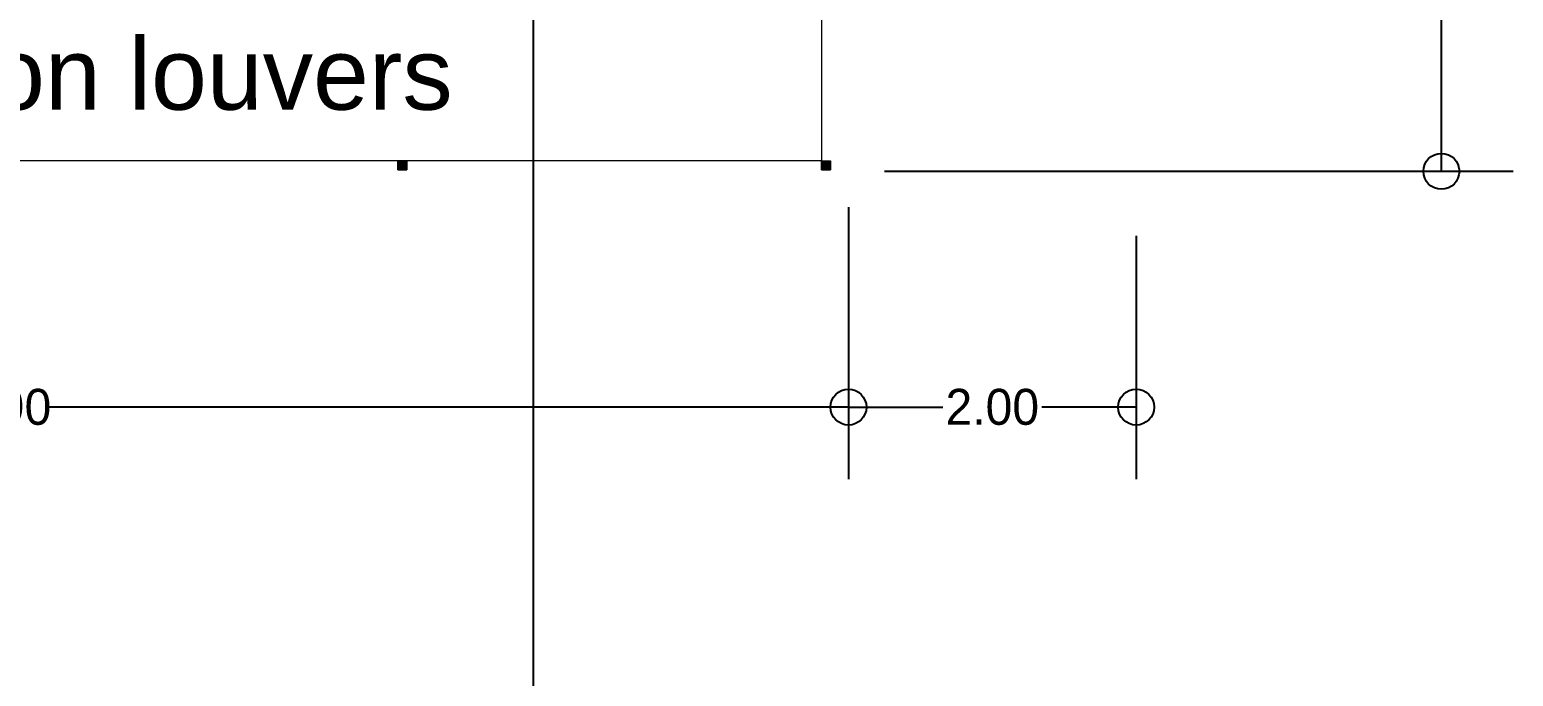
# Model space of a CAD drawing. Header units: millimetres. Extents: x 744843 to 745492, y 2520966 to 2521458.
# Drawn here: x 745469.05 to 745479.36, y 2521077.64 to 2521082.14 of the extents above; entities that cross this region are included whole.
import ezdxf

# ---------------------------------------------------------------- set-up
doc = ezdxf.new("R2010")
doc.units = ezdxf.units.MM
doc.header["$PDMODE"] = 35
doc.header["$PDSIZE"] = 1
for name, color, linetype, lineweight in [('A-Columnas_Secun', 74, 'Continuous', 20), ('A_Muros_Bajos', 31, 'Continuous', 20), ('A_Textos', 4, 'Continuous', 20)]:
    doc.layers.add(name, color=color, linetype=linetype, lineweight=lineweight)
doc.layers.add('A_Ejes', color=8, linetype='Continuous')
doc.layers.add('cotas auxiliares', color=7, linetype='Continuous')
doc.styles.add('Arial', font='arial.ttf', dxfattribs={"height": 1})
doc.dimstyles.new('EJES', dxfattribs={"dimtxt": 0.25, "dimasz": 0.25, "dimexe": 0.5, "dimexo": 0.25, "dimgap": 0.01, "dimtad": 0, "dimtih": 1, "dimtoh": 1, "dimzin": 4, "dimdsep": 46, "dimtxsty": 'Standard', "dimblk": 'ORIGIN', "dimcen": 0.09, "dimclrd": 8, "dimclre": 8, "dimclrt": 4, "dimadec": 1, "dimazin": 0, "dimtfac": 1, "dimtofl": 0, "dimtmove": 2, "dimatfit": 3, "dimfxl": 0.15, "dimtolj": 1, "dimtzin": 0, "dimlwd": -1, "dimlwe": -1, "dimarcsym": 0})

# ---------------------------------------------------------------- blocks, each defined once
blk = doc.blocks.new('_Origin')
at = {"color": 0, "linetype": 'ByBlock', "lineweight": -2}
blk.add_line((0, 0), (-1, 0), dxfattribs=at)
blk.add_circle((0, 0), 0.5, dxfattribs=at)
blk = doc.blocks.new('*D306')
at = {"layer": 'cotas auxiliares', "color": 8, "transparency": 16777216}
for p, q in [((745462.822, 2521081.184), (745462.822, 2521079.013)), ((745474.739, 2521080.901), (745474.739, 2521079.013)), ((745463.072, 2521079.513), (745468.375, 2521079.513)), ((745474.489, 2521079.513), (745469.186, 2521079.513))]:
    blk.add_line(p, q, dxfattribs=at)
at = {"layer": 'Defpoints', "color": 0, "transparency": 16777216}
for p in [(745462.822, 2521081.434), (745474.739, 2521081.151), (745474.739, 2521079.513)]:
    blk.add_point(p, dxfattribs=at)
at = {"layer": 'cotas auxiliares', "color": 8, "transparency": 16777216, "xscale": 0.25, "yscale": 0.25, "zscale": 0.25, "rotation": 180}
blk.add_blockref('_Origin', (745462.822, 2521079.513), dxfattribs=at)
at = {"layer": 'cotas auxiliares', "color": 8, "transparency": 16777216, "xscale": 0.25, "yscale": 0.25, "zscale": 0.25}
blk.add_blockref('_Origin', (745474.739, 2521079.513), dxfattribs=at)
at = {"layer": 'cotas auxiliares', "color": 4, "transparency": 16777216, "insert": (745468.781, 2521079.513), "char_height": 0.25, "attachment_point": 5}
blk.add_mtext('\\A1;11.90', dxfattribs=at)
blk = doc.blocks.new('*D307')
at = {"layer": 'cotas auxiliares', "color": 8, "transparency": 16777216}
for p, q in [((745474.989, 2521092.565), (745479.36, 2521092.565)), ((745478.86, 2521092.315), (745478.86, 2521086.993)), ((745478.86, 2521081.401), (745478.86, 2521086.723)), ((745474.989, 2521081.151), (745479.36, 2521081.151))]:
    blk.add_line(p, q, dxfattribs=at)
at = {"layer": 'Defpoints', "color": 0, "transparency": 16777216}
for p in [(745474.739, 2521092.565), (745474.739, 2521081.151), (745478.86, 2521081.151)]:
    blk.add_point(p, dxfattribs=at)
at = {"layer": 'cotas auxiliares', "color": 8, "transparency": 16777216, "xscale": 0.25, "yscale": 0.25, "zscale": 0.25}
for p, rotation in [((745478.86, 2521092.565), 90), ((745478.86, 2521081.151), 270)]:
    blk.add_blockref('_Origin', p, dxfattribs=dict(at, rotation=rotation))
at = {"layer": 'cotas auxiliares', "color": 4, "transparency": 16777216, "insert": (745478.86, 2521086.858), "char_height": 0.25, "attachment_point": 5}
blk.add_mtext('\\A1;11.41', dxfattribs=at)
blk = doc.blocks.new('*D308')
at = {"layer": 'cotas auxiliares', "color": 8, "transparency": 16777216}
for p, q in [((745476.739, 2521080.702), (745476.739, 2521079.013)), ((745474.739, 2521080.524), (745474.739, 2521079.013)), ((745474.989, 2521079.513), (745475.396, 2521079.513)), ((745476.489, 2521079.513), (745476.083, 2521079.513))]:
    blk.add_line(p, q, dxfattribs=at)
at = {"layer": 'Defpoints', "color": 0, "transparency": 16777216}
for p in [(745476.739, 2521080.952), (745474.739, 2521080.774), (745476.739, 2521079.513)]:
    blk.add_point(p, dxfattribs=at)
at = {"layer": 'cotas auxiliares', "color": 8, "transparency": 16777216, "xscale": 0.25, "yscale": 0.25, "zscale": 0.25, "rotation": 180}
blk.add_blockref('_Origin', (745474.739, 2521079.513), dxfattribs=at)
at = {"layer": 'cotas auxiliares', "color": 8, "transparency": 16777216, "xscale": 0.25, "yscale": 0.25, "zscale": 0.25}
blk.add_blockref('_Origin', (745476.739, 2521079.513), dxfattribs=at)
at = {"layer": 'cotas auxiliares', "color": 4, "transparency": 16777216, "insert": (745475.739, 2521079.513), "char_height": 0.25, "attachment_point": 5}
blk.add_mtext('\\A1;2.00', dxfattribs=at)

msp = doc.modelspace()

# ---------------------------------------------------------------- hatches: boundary and pattern name
at = {"layer": 'A-Columnas_Secun'}
for points in [[(745471.67, 2521081.161), (745471.607, 2521081.161), (745471.607, 2521081.224), (745471.67, 2521081.224)], [(745474.615, 2521081.161), (745474.552, 2521081.161), (745474.552, 2521081.224), (745474.615, 2521081.224)]]:
    msp.add_hatch(color=256, dxfattribs=at).paths.add_polyline_path(points)

# ---------------------------------------------------------------- linework, layer by layer
for p, q in [((745471.607, 2521081.161, 0.927), (745471.67, 2521081.161, 0.927)), ((745474.552, 2521081.161, 0.927), (745474.615, 2521081.161, 0.927))]:
    msp.add_line(p, q, dxfattribs=at)
at = {"layer": 'A-Columnas_Secun', "elevation": 0.927}
for points in [[(745471.67, 2521081.161), (745471.607, 2521081.161), (745471.607, 2521081.224), (745471.67, 2521081.224)], [(745474.615, 2521081.161), (745474.552, 2521081.161), (745474.552, 2521081.224), (745474.615, 2521081.224)]]:
    msp.add_lwpolyline(points, close=True, dxfattribs=at)
at = {"layer": 'A_Ejes'}
msp.add_line((745472.552, 2521057.851), (745472.539, 2521173.138), dxfattribs=at)
at = {"layer": 'A_Muros_Bajos', "color": 8, "ltscale": 0.0065, "elevation": 0.927}
msp.add_lwpolyline([(745474.552, 2521092.498), (745474.552, 2521081.224), (745462.774, 2521081.224)], dxfattribs=at)

# ---------------------------------------------------------------- texts
at = {"layer": 'A_Textos', "ltscale": 0.1, "insert": (745469.31, 2521082.079, 0.927), "char_height": 0.5, "width": 6.95823, "attachment_point": 2, "style": 'Arial'}
msp.add_mtext('{\\fArial|b0|i0|c204|p34;muro con louvers }', dxfattribs=at)

# ---------------------------------------------------------------- dimensions: what is measured, and where the dimension line sits
at = {"layer": 'cotas auxiliares'}
dim = msp.add_linear_dim(base=(745478.86, 2521081.151), p1=(745474.739, 2521092.565), p2=(745474.739, 2521081.151), angle=90, dimstyle='EJES', override={"dimarcsym": 1}, dxfattribs=at)
dim.commit()
dim.dimension.update_dxf_attribs({"geometry": '*D307', "text_midpoint": (745478.86, 2521086.858)})
dim = msp.add_linear_dim(base=(745474.739, 2521079.513), p1=(745462.822, 2521081.434), p2=(745474.739, 2521081.151), text='11.90', dimstyle='EJES', override={"dimarcsym": 1}, dxfattribs=at)
dim.commit()
dim.dimension.update_dxf_attribs({"geometry": '*D306', "text_midpoint": (745468.781, 2521079.513)})
dim = msp.add_linear_dim(base=(745476.739, 2521079.513), p1=(745474.739, 2521080.774), p2=(745476.739, 2521080.952), dimstyle='EJES', override={"dimarcsym": 1}, dxfattribs=at)
dim.commit()
dim.dimension.update_dxf_attribs({"geometry": '*D308', "text_midpoint": (745475.739, 2521079.513)})

doc.saveas('drawing.dxf')
